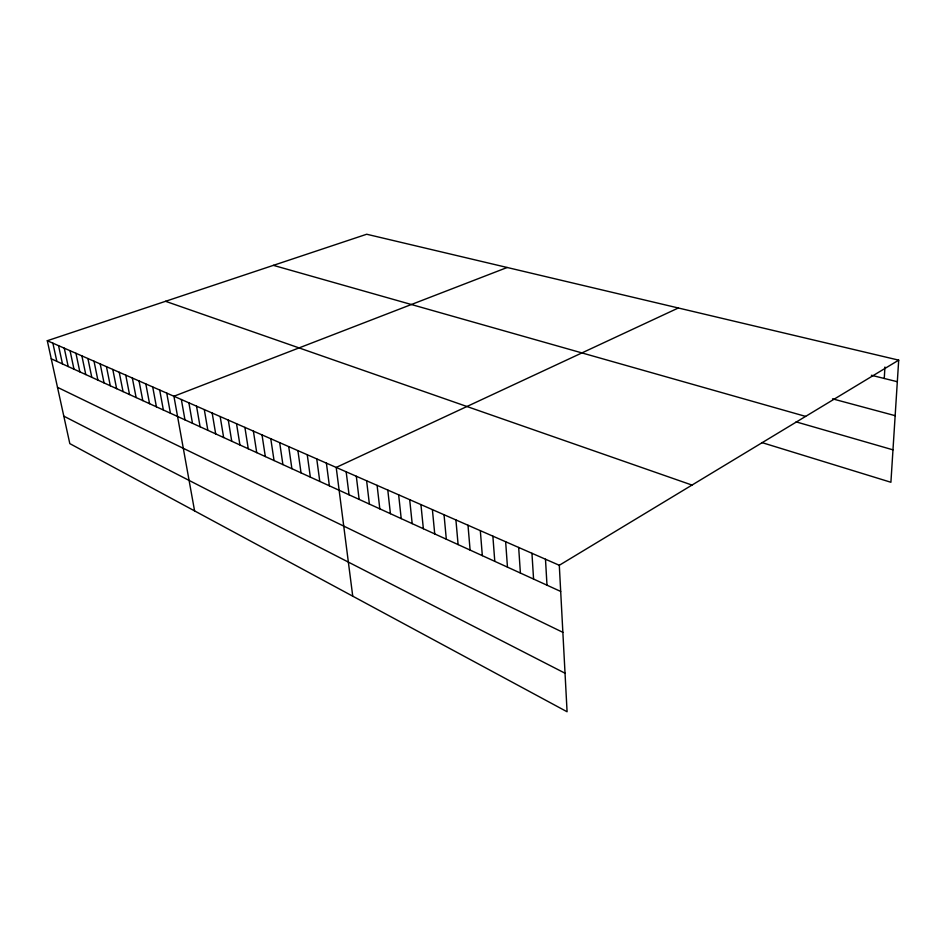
<?xml version="1.0" encoding="UTF-8"?>
<svg xmlns="http://www.w3.org/2000/svg" width="946" height="946" viewBox="0 0 946 946"><rect width="100%" height="100%" fill="white"/><g stroke="black" fill="none" stroke-linecap="round" stroke-linejoin="round"><path stroke-width="1.42" d="M884.262 378.471L884.936 367.036M898.7 360.142L559.299 565.282L567.08 711.759L69.815 443.615L47.3 340.726L366.705 234.241L898.7 360.142L890.907 482.271L761.861 442.562M678.329 307.994L336.197 467.43L352.74 596.169M507.186 267.493L173.922 396.256L194.58 510.887M871.396 375.266L897.328 381.723M832.515 398.834L895.153 415.672M273.394 265.353L805.614 416.394M796.059 421.857L892.977 449.847M165.55 301.301L691.999 485.073M47.3 340.726L559.299 565.282M51.261 358.806L560.682 591.439M57.505 387.328L562.858 632.33M63.808 416.157L565.034 673.221M52.881 343.173L56.831 361.348M58.546 345.657L62.483 363.926M64.269 348.163L68.195 366.54M70.063 350.706L73.977 369.188M75.94 353.284L79.842 371.861M81.888 355.897L85.779 374.569M87.907 358.534L91.786 377.312M94.009 361.206L97.876 380.091M100.193 363.926L104.048 382.905M106.46 366.67L110.292 385.767M112.799 369.448L116.618 388.652M119.231 372.275L123.039 391.585M125.747 375.124L129.531 394.553M132.345 378.022L136.118 397.557M139.038 380.954L142.799 400.607M145.826 383.934L149.563 403.694M152.708 386.949L156.421 406.827M159.685 390.012L163.374 409.996M166.744 393.11L170.422 413.225M181.348 399.519L184.967 419.858M188.893 402.819L192.476 423.3M196.531 406.177L200.103 426.776M204.301 409.583L207.836 430.312M212.176 413.035L215.688 433.895M220.17 416.536L223.646 437.525M228.282 420.107L231.735 441.214M236.524 423.713L239.941 444.963M244.896 427.379L248.266 448.771M253.386 431.116L256.733 452.637M262.018 434.9L265.318 456.551M270.781 438.743L274.044 460.536M279.685 442.645L282.901 464.581M288.719 446.607L291.9 468.696M297.907 450.639L301.041 472.87M307.249 454.73L310.335 477.115M316.744 458.893L319.783 481.419M326.394 463.126L329.374 485.806M346.165 471.806L349.05 494.793M356.311 476.252L359.125 499.393M366.622 480.769L369.378 504.076M377.111 485.369L379.807 508.842M387.789 490.052L390.414 513.678M398.644 494.817L401.21 518.609M409.689 499.665L412.184 523.623M420.935 504.596L423.359 528.719M432.393 509.622L434.734 533.922M444.041 514.73L446.311 539.208M455.913 519.933L458.101 544.589M467.998 525.243L470.103 550.064M480.32 530.635L482.33 555.645M492.866 536.145L494.782 561.333M505.649 541.751L507.458 567.127M518.668 547.462L520.395 573.028M531.948 553.292L533.568 579.047M545.487 559.228L546.989 585.184"/></g></svg>
